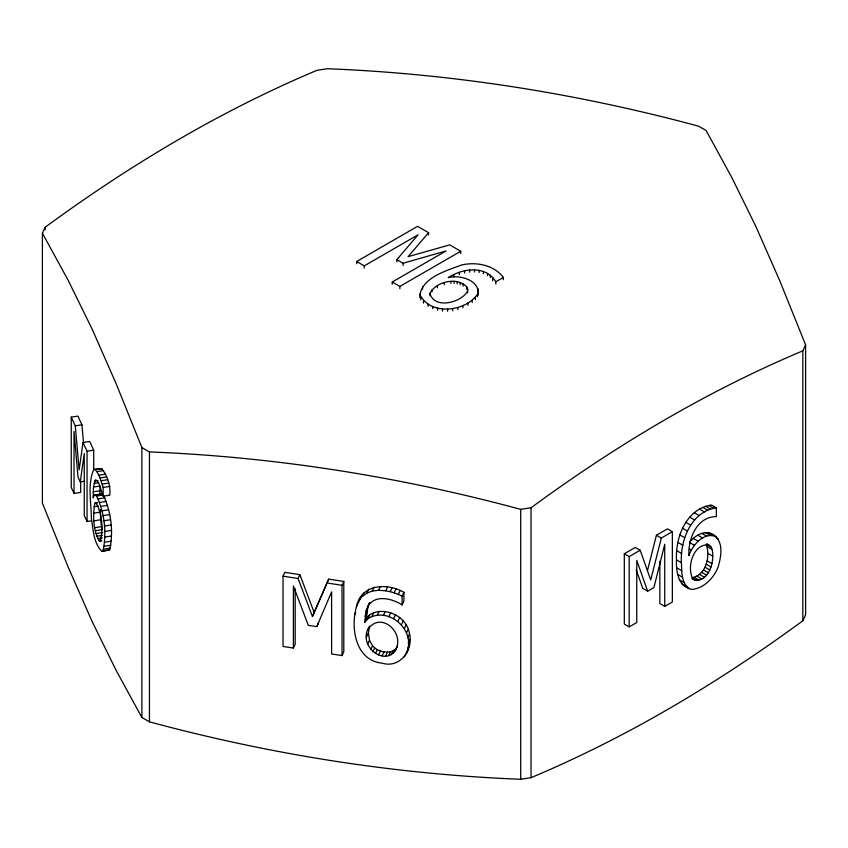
<?xml version="1.0" encoding="UTF-8"?>
<svg xmlns="http://www.w3.org/2000/svg" width="848" height="848" viewBox="0 0 848 848"><rect width="100%" height="100%" fill="white"/><g stroke="black" fill="none" stroke-linecap="round" stroke-linejoin="round"><path stroke-width="1.27" d="M429.915 293.355C434.271 309.191 459.351 303.001 466.813 292.518C470.237 286.635 461.884 282.66 457.167 281.621C447.097 280.041 434.865 284.08 429.915 293.355L429.915 295.613M103.721 495.963C111.194 512.446 113.59 532.258 109.636 549.875L101.972 551.486C93.492 543.197 93.195 529.311 91.351 518.149C91.224 502.228 87.365 484.388 93.725 469.506L101.834 468.7C107.548 476.078 110.728 485.84 109.816 495.179L103.149 496.207L98.972 483.625L97.605 481.113L95.421 479.788L93.492 487.028L93.121 497.861L93.98 495.529L95.103 494.882L101.771 493.854L103.17 494.999L96.502 496.027L95.103 494.882M99.831 494.416L100.159 485.999L93.492 487.028M101.972 551.486L102.968 550.903C106.901 532.957 104.601 512.648 96.502 496.027M676.492 559.871C675.231 537.208 686.414 508.673 711.472 505.026L716.348 507.835L716.348 516.602C696.876 516.644 687.866 538.883 688.947 555.673C692.36 545.169 703.808 531.654 715.924 536.614C723.567 544.649 720.885 557.645 718.012 567.259C713.783 578.06 704.296 587.823 692.456 589.445C678.241 587.611 675.951 571.52 676.492 559.871L681.368 562.68C681.962 571.446 681.082 582.852 689.074 588.618M681.368 562.68C680.107 540.028 691.3 511.482 716.348 507.835M95.315 502.811L96.015 502.938C102.375 514.1 103.414 529.353 100.234 541.469L99.545 541.3C92.898 530.212 92.877 515.796 94.753 503.383L97.541 502.461M95.315 530.71L101.983 529.682L100.605 519.782L100.424 509.553M367.788 606.617C374.763 593.992 392.285 598.54 402.111 604.91L403.892 601.062L403.892 592.307C386.805 582.481 360.75 584.06 356.351 607.147C350.394 628.241 355.609 660.581 382.172 663.168C399.843 668.659 413.389 650.14 409.552 633.933C407.326 616.454 384.451 605.451 369.654 614.853L367.873 618.701L364.682 622.379L366.06 610.963L369.569 602.769L366.06 610.963M364.682 622.379L366.463 618.531L367.852 607.115M406.489 653.098C416.654 630.583 388.649 605.652 367.873 618.701M696.865 580.594L691.979 577.785C706.373 574.912 710.476 556.33 706.236 544.236L711.122 547.045C716.581 558.175 708.419 586.593 692.032 578.633M84.736 481.198L80.284 481.876L84.259 453.383L84.259 515.478L87.047 521.488L91.489 520.799M93.715 469.697L93.715 450.171L89.676 441.458L83.009 442.497L79.129 469.909L75.271 425.834L71.243 417.152L77.91 416.124L81.938 424.806L83.528 442.953M419.792 297.595C420.11 277.879 446.599 270.65 461.672 264.989C476.311 261.576 493.918 265 503.383 277.444L503.383 279.702M397.489 645.646C389.052 670.302 356.181 646.929 369.06 627.085M366.633 636.848L368.414 633L369.505 626.131M647.437 570.799L656.426 535.247L667.482 528.866L672.358 531.685L672.358 601.974L664.737 606.373L659.85 603.553L659.85 561.281M672.358 531.685L661.313 538.067L650.713 579.958L640.187 550.257L635.311 547.437L624.308 553.797L624.308 624.075L629.184 626.895L636.763 622.517L636.763 560.422L647.649 591.194L653.893 587.59L664.737 544.278L664.737 606.373M477.392 296.673C482.374 280.9 460.273 274.296 448.263 277.635C462.255 268.297 486.021 264.979 495.804 281.822L495.804 284.08M360.665 597.246L356.351 607.147M293.397 648.063L293.397 585.968L308.269 625.326L316.792 626.64L331.6 591.883L331.6 653.978L342.02 655.589L343.8 651.741L343.8 581.452L328.706 579.12L312.446 616.507L298.072 578.506L299.863 574.658L284.822 572.326L283.041 576.184L283.041 646.462L293.397 648.063L295.178 644.215L295.178 588.735M312.446 616.507L328.706 579.12M394.967 651.179C406.404 632.756 379.745 609.998 367.714 629.979M42.4 233.2L45.167 227.243C129.723 165.201 220.162 111.024 316.961 70.32L327.286 68.73C452.8 73.681 577.318 93.45 698.561 126.161L706.119 130.528L731.866 177.603L755.854 226.437L779.853 280.995L805.6 344.882L805.6 614.8L802.833 620.757C718.277 682.799 627.838 736.976 531.039 777.68L520.714 779.27C395.2 774.319 270.682 754.55 149.439 721.839L141.881 717.472L116.134 670.397L92.146 621.563L68.147 567.005L42.4 503.118L42.4 233.2L68.147 280.285L92.146 329.109L116.134 383.678L141.881 447.553L141.881 717.472M316.792 626.64L318.572 622.792M342.02 655.589L342.02 585.3L343.8 581.452M358.884 601.094L364.216 592.572M354.835 614.588L355.725 612.669M362.425 596.42L366.93 593.081L368.71 589.222M366.93 593.081L372.314 591.024L374.106 587.176M365.022 616.21L366.813 612.362M372.314 591.024L378.611 590.272L380.392 586.424M372.092 616.273L373.873 612.426M378.611 590.272L385.787 590.802L387.578 586.954M377.307 615.203L379.098 611.355M385.787 590.802L390.218 591.681L391.999 587.834M367.714 644.056L369.505 640.208L368.414 633M383.391 615.521L385.183 611.673M390.218 591.681L394.14 592.805L395.931 588.957M370.756 649.632L372.537 645.784L369.505 640.208M394.14 592.805L398.348 594.395L400.129 590.547M388.829 616.761L390.621 612.913M372.887 651.762L374.668 647.914L372.537 645.784M375.484 653.543L377.275 649.695L374.668 647.914M402.111 604.91L402.111 596.155L403.892 592.307M393.663 618.68L395.454 614.832M378.579 654.879L380.36 651.031C385.586 652.61 392.719 653.108 396.196 648.02M397.892 621.287L399.684 617.439M382.172 655.727L383.953 651.879M385.639 656.002L387.43 652.154M401.517 624.594L403.309 620.747M388.66 655.684L390.44 651.836M391.214 654.773L392.995 650.925M404.432 628.485L406.224 624.637M393.313 653.257L395.094 649.409M406.51 632.884L408.301 629.036M407.761 637.781L409.552 633.933M408.174 643.176L409.966 639.328M407.761 648.529L409.542 644.681M404.39 656.882L408.28 649.25M802.833 620.757L802.833 350.839L805.6 344.882M419.792 294.214C429.544 315.806 465.149 312.053 477.392 294.415M396.853 261.884L396.853 259.626L418.053 234.822L364.28 265.869L356.69 261.481L356.69 263.739M356.69 261.481L417.566 226.342L428.569 232.702L408.111 256.658L449.694 244.892L460.74 251.273L460.74 253.52M366.463 618.531L369.654 614.853M715.924 536.614C707.518 528.357 695.413 534.441 689.498 542.476L694.374 545.285M141.881 447.553L149.439 451.92C274.953 456.881 399.482 476.64 520.714 509.351L531.039 507.761C615.595 445.709 706.034 391.543 802.833 350.839M392.242 284.26L392.242 282.013L446.016 250.966L403.086 263.23L396.853 259.626M392.242 282.013L399.874 286.412L460.74 251.273M495.804 281.822L503.383 277.444M624.308 553.797L629.184 556.606L640.187 550.257M101.771 493.854L98.421 494.84M75.271 425.834L81.938 424.806M83.009 442.497L87.047 451.21L93.715 450.171M93.725 469.506L101.834 468.7M95.167 469.739L96.852 471.636L103.52 470.608M96.852 471.636L98.781 475.209L105.449 474.18M98.781 475.209L99.969 477.954L106.625 476.915M94.605 480.986L97.933 480.466M99.969 477.954L101.018 480.731L107.685 479.703M93.958 483.402L98.4 482.724M101.018 480.731L102.142 484.102L108.809 483.074M103.149 496.207L103.149 487.452L109.816 486.423M71.243 417.152L71.243 487.441L74.02 493.419L80.687 492.391L80.687 481.823M93.216 491.84L99.884 490.812M93.98 495.529L96.195 495.19M98.135 498.921L104.802 497.882M99.598 502.451L106.254 501.412M94.753 503.383L96.969 503.044M93.937 506.744L98.379 506.055M100.891 506.415L107.558 505.376M102.025 510.814L108.692 509.775M93.64 513.157L100.308 512.118M102.99 515.648L109.657 514.609M93.937 520.82L100.605 519.782M103.774 520.767L110.441 519.739M104.336 526.046L110.993 525.018M94.753 527.679L101.41 526.65M104.664 531.473L111.332 530.435M96.015 533.593L102.682 532.555M96.842 536.243L102.396 535.374M104.781 537.049L111.448 536.01M97.806 538.597L102.248 537.918M98.739 540.346L100.965 539.996M99.545 541.3L101.771 540.96M104.664 542.222L111.332 541.183M104.325 546.25L110.993 545.222M103.763 549.144L110.431 548.115M102.968 550.903L109.636 549.875M283.041 576.184L298.072 578.506M326.925 582.968L342.02 585.3M684.198 585.798L687.58 586.625M377.275 649.695L380.36 651.031M398.348 594.395L402.111 596.155M107.442 549.843L108.639 550.458M708.716 505.44L713.592 508.249M705.642 506.267L710.518 509.086M702.759 507.411L707.645 510.231M699.526 509.097L704.402 511.916M694.268 512.711L699.144 515.52M689.657 517.1L694.544 519.909M708.387 532.597L713.263 535.406M716.104 537.706L718.055 538.83M705.282 532.427L710.168 535.247M685.714 522.262L690.59 525.071M701.752 533.297L706.628 536.106M697.766 535.194L702.653 538.014M682.417 528.198L687.304 531.018M706.978 543.716L711.122 547.045M693.314 538.395L698.19 541.215M707.105 546.568L711.981 549.387M679.82 534.918L684.707 537.738M707.794 553.32L712.68 556.14M677.976 542.444L682.852 545.253M689.329 549.027L691.29 550.161M707.105 560.846L711.981 563.666M656.426 535.247L661.313 538.067M706.236 564.174L711.122 566.994M676.863 550.755L681.739 553.574M705.027 567.217L709.903 570.026M703.49 569.93L708.377 572.75M701.625 572.315L706.501 575.135M699.42 574.382L704.296 577.191M696.876 576.11L701.752 578.93M694.247 577.34L699.123 580.159M676.789 567.821L681.665 570.64M677.69 574.478L682.566 577.287M679.237 579.746L684.113 582.565M681.463 583.594L686.339 586.413M647.649 591.194L642.773 588.374L636.244 569.909M694.957 580.329L693.399 579.417C685.672 568.414 693.728 541.353 709.903 545.412M711.037 533.795L712.458 535.279M80.284 481.876L78.005 476.958L74.02 431.325L74.02 493.419M299.863 574.658L314.226 612.659M102.142 484.102L103.149 487.452M629.184 556.606L629.184 626.895M531.039 507.761L531.039 777.68M520.714 509.351L520.714 779.27M492.656 277.328L492.656 280.709M490.271 275.271L490.271 277.519M487.483 273.448L487.483 275.695M483.392 271.498L483.392 273.756M479.056 270.268L479.056 272.526M478.251 291.458L478.251 294.839M477.965 288.553L477.965 290.811M475.389 297.33L475.389 299.588M474.477 269.749L474.477 272.007M472.23 300.213L472.23 302.46M469.665 269.94L469.665 272.187M467.916 303.054L467.916 305.312M467.661 288.797L467.63 292.899M466.856 287.048L466.856 289.306M464.598 270.819L464.598 273.077M463.103 283.889L463.103 286.147M462.913 305.587L462.913 307.835M460.188 282.501L460.188 284.758M459.34 272.399L459.34 274.657M457.867 307.432L457.867 309.69M457.167 281.621L457.167 283.879M454.083 281.207L454.083 283.465M453.892 274.667L453.892 276.925M452.758 308.598L452.758 310.856M450.956 281.207L450.956 283.465M447.606 309.075L447.606 311.333M444.31 282.479L444.31 284.737M442.508 308.873L442.508 311.131M437.547 307.972L437.547 310.22M437.42 285.543L437.42 287.801M432.745 306.361L432.745 308.619M432.12 289.518L432.12 291.776M428.569 232.702L428.569 234.949M428.081 304.061L428.081 306.319M423.459 300.828L423.459 303.086M422.548 286.889L422.548 289.147M420.767 297.553L420.767 299.81M403.086 263.23L403.086 265.477M399.874 286.412L399.874 288.67M364.28 265.869L364.28 268.116M149.439 451.92L149.439 721.839M87.047 451.21L87.047 521.488M45.167 227.243L45.167 229.882"/></g></svg>
